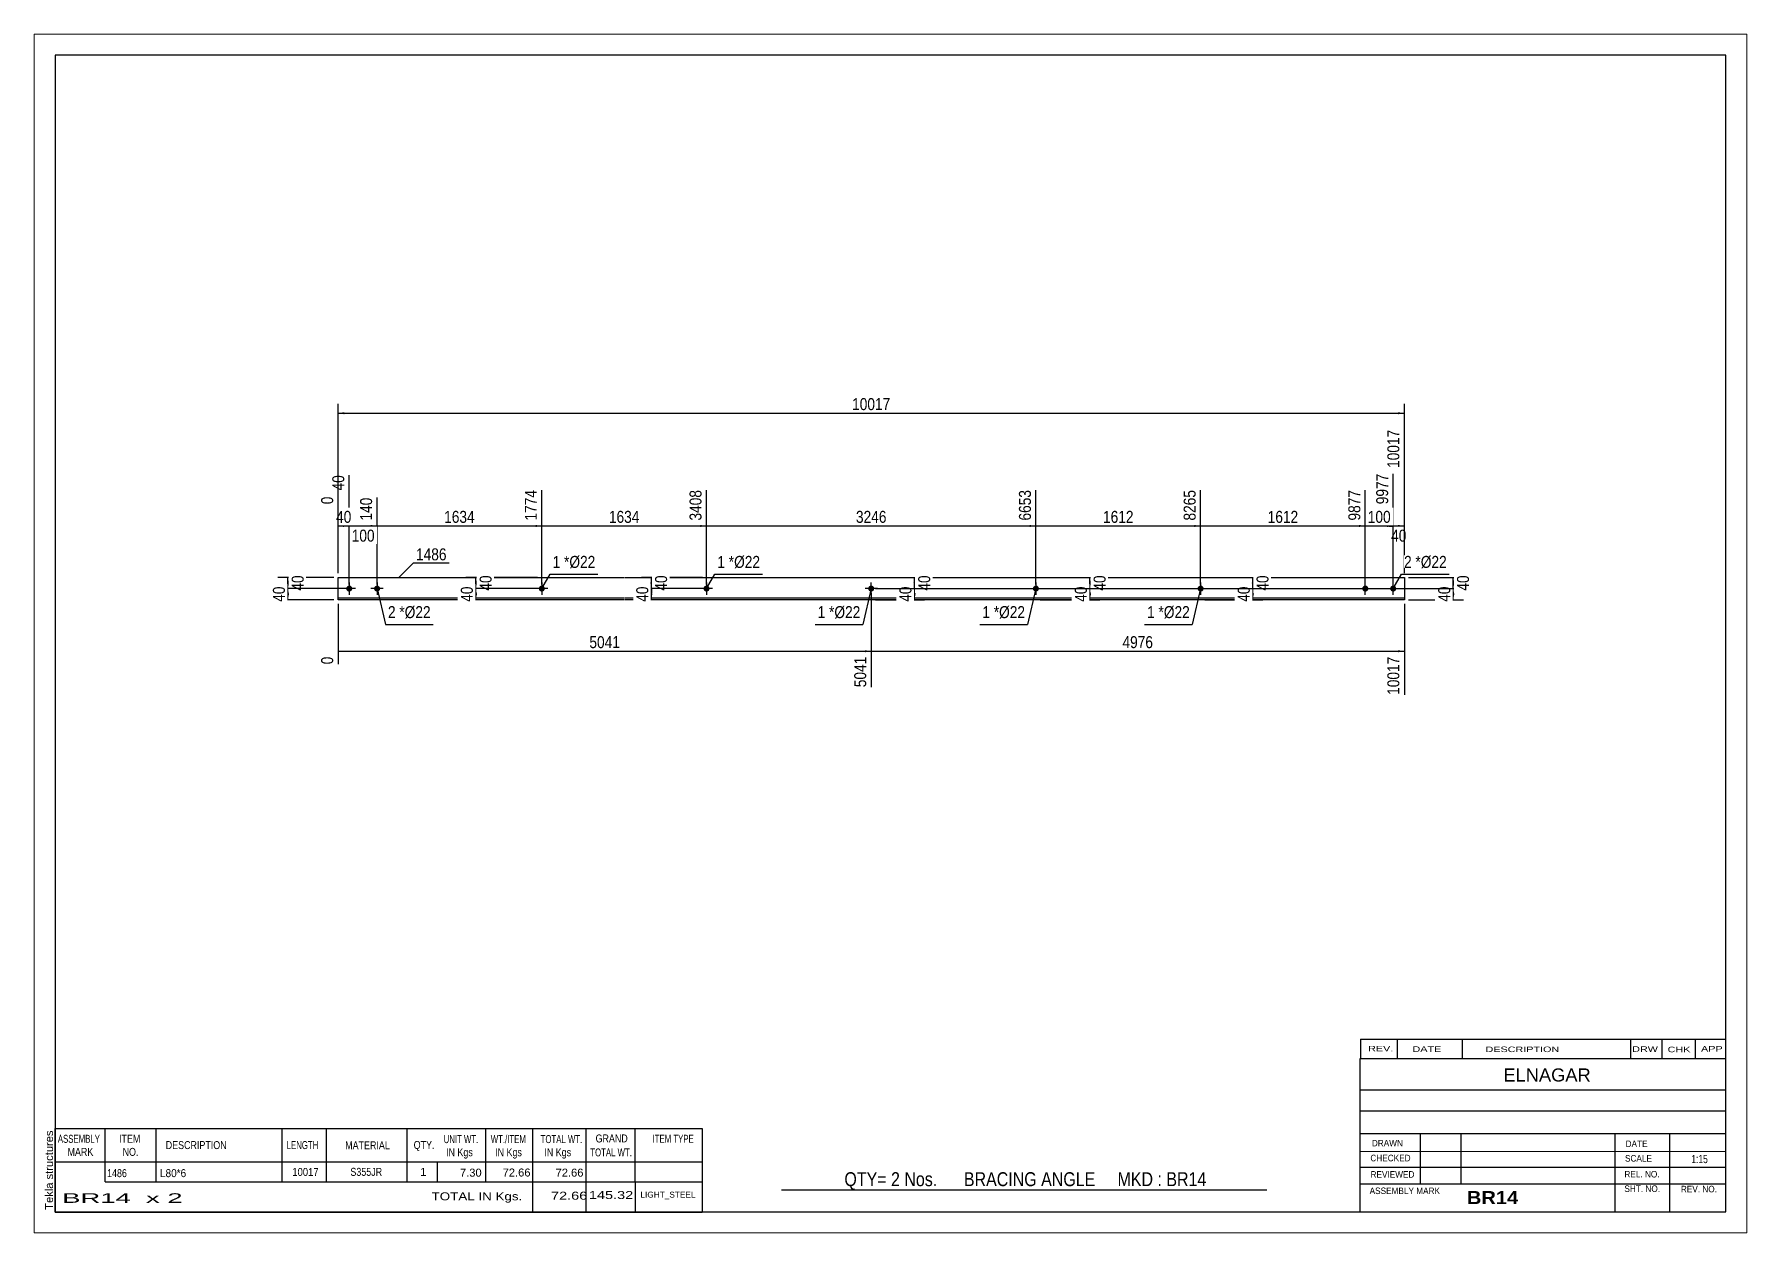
# Paper-space layout 'Layout1' of a CAD drawing. Header units: millimetres. Extents: x 0 to 410, y 0 to 287.
# The model-space entities are those that its viewports show. They can reach past a viewport. Long polylines and large blocks are cut down to what shows.
import ezdxf

# ---------------------------------------------------------------- set-up
doc = ezdxf.new("R2010")
doc.units = ezdxf.units.MM
doc.layers.add('Viewport layer', color=7, linetype='Continuous', plot=False)
doc.styles.add('Arial', font='ARIAL.TTF', dxfattribs={"height": 0.2})
doc.styles.add('Arial Bold', font='ARIALBD.TTF', dxfattribs={"height": 0.2})
doc.styles.add('Arial Narrow', font='ARIALN.TTF', dxfattribs={"height": 0.2})

# ---------------------------------------------------------------- blocks, each defined once
blk = doc.blocks.new('Unknown-629094155-1897')
at = {"color": 5, "linetype": 'Continuous'}
for p, q in [((332.25, 127.75), (-67.75, 127.75)), ((-67.75, 127.75), (-67.75, -149.25)), ((332.25, -149.25), (332.25, 127.75)), ((-67.75, -149.25), (332.25, -149.25))]:
    blk.add_line(p, q, dxfattribs=at)
at = {"color": 174, "linetype": 'Continuous', "style": 'Arial'}
blk.add_text('Tekla structures', height=1.9102, rotation=90, dxfattribs=at).set_placement((-68.25, -148.75))
blk = doc.blocks.new('Bolt-629094155-1280 - 1228')
at = {"linetype": 'Continuous'}
blk.add_hatch(color=3, dxfattribs=at).paths.add_polyline_path([(167.07, 0.73, -1), (167.07, -0.73, -1)])
at = {"color": 3, "linetype": 'Continuous'}
for p, q in [((165.6, 0), (168.53, 0)), ((167.07, 1.47), (167.07, -1.47))]:
    blk.add_line(p, q, dxfattribs=at)
blk = doc.blocks.new('Bolt-629094155-1279 - 1228')
at = {"linetype": 'Continuous'}
blk.add_hatch(color=3, dxfattribs=at).paths.add_polyline_path([(88.2, -0.73, -1), (88.2, 0.73, -1)])
at = {"color": 3, "linetype": 'Continuous'}
for p, q in [((88.2, 1.47), (88.2, -1.47)), ((89.67, 0), (86.73, 0))]:
    blk.add_line(p, q, dxfattribs=at)
blk = doc.blocks.new('Part-629094155-1275 - 1228')
at = {"color": 2, "linetype": 'Continuous'}
for p, q in [((0, -2.67), (0, 2.67)), ((0, 2.67), (29, 2.67)), ((29.1, 2.67), (68.43, 2.67)), ((68.53, 2.67), (107.87, 2.67)), ((107.97, 2.67), (147.3, 2.67)), ((147.4, 2.67), (186.73, 2.67)), ((186.83, 2.67), (226.17, 2.67)), ((226.27, 2.67), (255.27, 2.67)), ((255.27, 2.67), (255.27, -2.67)), ((29, -2.27), (0, -2.27)), ((29, -2.67), (0, -2.67)), ((68.43, -2.27), (29.1, -2.27)), ((68.43, -2.67), (29.1, -2.67)), ((107.87, -2.27), (68.53, -2.27)), ((107.87, -2.67), (68.53, -2.67)), ((147.3, -2.27), (107.97, -2.27)), ((147.3, -2.67), (107.97, -2.67)), ((186.73, -2.27), (147.4, -2.27)), ((186.73, -2.67), (147.4, -2.67)), ((226.17, -2.27), (186.83, -2.27)), ((226.17, -2.67), (186.83, -2.67)), ((255.27, -2.27), (226.27, -2.27)), ((255.27, -2.67), (226.27, -2.67))]:
    blk.add_line(p, q, dxfattribs=at)
blk = doc.blocks.new('Bolt-629094155-1276 - 1228')
at = {"linetype": 'Continuous'}
for points in [[(245.93, 0.73, -1), (245.93, -0.73, -1)], [(252.6, 0.73, -1), (252.6, -0.73, -1)]]:
    blk.add_hatch(color=3, dxfattribs=at).paths.add_polyline_path(points)
at = {"color": 3, "linetype": 'Continuous'}
for p, q in [((244.47, 0), (247.4, 0)), ((245.93, -1.47), (245.93, 1.47)), ((251.13, 0), (254.07, 0)), ((252.6, -1.47), (252.6, 1.47))]:
    blk.add_line(p, q, dxfattribs=at)
blk = doc.blocks.new('Bolt-629094155-1277 - 1228')
at = {"linetype": 'Continuous'}
for points in [[(2.67, -0.73, -1), (2.67, 0.73, -1)], [(9.33, -0.73, -1), (9.33, 0.73, -1)]]:
    blk.add_hatch(color=3, dxfattribs=at).paths.add_polyline_path(points)
at = {"color": 3, "linetype": 'Continuous'}
for p, q in [((2.67, 1.47), (2.67, -1.47)), ((9.33, 1.47), (9.33, -1.47)), ((4.13, 0), (1.2, 0)), ((10.8, 0), (7.87, 0))]:
    blk.add_line(p, q, dxfattribs=at)
blk = doc.blocks.new('Bolt-629094155-1278 - 1228')
at = {"linetype": 'Continuous'}
blk.add_hatch(color=3, dxfattribs=at).paths.add_polyline_path([(48.77, -0.73, -1), (48.77, 0.73, -1)])
at = {"color": 3, "linetype": 'Continuous'}
for p, q in [((48.77, 1.47), (48.77, -1.47)), ((50.23, 0), (47.3, 0))]:
    blk.add_line(p, q, dxfattribs=at)
blk = doc.blocks.new('Bolt-629094155-1281 - 1228')
at = {"linetype": 'Continuous'}
blk.add_hatch(color=3, dxfattribs=at).paths.add_polyline_path([(206.5, 0.73, -1), (206.5, -0.73, -1)])
at = {"color": 3, "linetype": 'Continuous'}
for p, q in [((206.5, 1.47), (206.5, -1.47)), ((205.03, 0), (207.97, 0))]:
    blk.add_line(p, q, dxfattribs=at)
blk = doc.blocks.new('Bolt-629094155-1282 - 1228')
at = {"linetype": 'Continuous'}
blk.add_hatch(color=3, dxfattribs=at).paths.add_polyline_path([(127.63, -0.73, -1), (127.63, 0.73, -1)])
at = {"color": 3, "linetype": 'Continuous'}
for p, q in [((129.1, 0), (126.17, 0)), ((127.63, -1.47), (127.63, 1.47))]:
    blk.add_line(p, q, dxfattribs=at)
blk = doc.blocks.new('StraightDimension-629094155-1344 - 1228')
at = {"linetype": 'Continuous'}
for points in [[(218.75, -1.5), (219, 0), (219.25, -1.5)], [(219.25, -1.17), (219, -2.67), (218.75, -1.17)]]:
    blk.add_hatch(color=7, dxfattribs=at).paths.add_polyline_path(points)
at = {"color": 7, "linetype": 'Continuous'}
for p, q in [((207.5, 0), (221.4, 0)), ((207.5, -2.67), (221.4, -2.67)), ((219, -2.67), (219, 0))]:
    blk.add_line(p, q, dxfattribs=at)
at = {"color": 0}
blk.add_wipeout([(218.85, 1.09), (214.65, 1.09), (214.65, -3.76), (218.85, -3.76)], dxfattribs=at)
at = {"color": 3, "style": 'Arial Narrow'}
blk.add_text('40', height=2.863, rotation=90.0002, dxfattribs=at).set_placement((218.25, -3.16))
blk = doc.blocks.new('StraightDimension-629094155-1392 - 1228')
at = {"linetype": 'Continuous'}
for points in [[(266.75, -1.5), (267, 0), (267.25, -1.5)], [(267.25, -1.17), (267, -2.67), (266.75, -1.17)]]:
    blk.add_hatch(color=7, dxfattribs=at).paths.add_polyline_path(points)
at = {"color": 7, "linetype": 'Continuous'}
for p, q in [((128.63, 0), (269.4, 0)), ((256.27, -2.67), (269.4, -2.67)), ((267, -2.67), (267, 0))]:
    blk.add_line(p, q, dxfattribs=at)
at = {"color": 0}
blk.add_wipeout([(266.85, 1.09), (262.65, 1.09), (262.65, -3.76), (266.85, -3.76)], dxfattribs=at)
at = {"color": 3, "style": 'Arial Narrow'}
blk.add_text('40', height=2.863, rotation=90.0002, dxfattribs=at).set_placement((266.25, -3.16))
blk = doc.blocks.new('StraightDimension-629094155-1334 - 1228')
at = {"linetype": 'Continuous'}
blk.add_hatch(color=7, dxfattribs=at).paths.add_polyline_path([(126.13, -14.75), (127.63, -15), (126.13, -15.25)])
at = {"color": 7, "linetype": 'Continuous'}
for p, q in [((0, -3.67), (0, -18.13)), ((127.63, -1), (127.63, -23.61)), ((0, -15), (127.63, -15))]:
    blk.add_line(p, q, dxfattribs=at)
at = {"color": 0}
blk.add_wipeout([(68.07, -14.85), (68.07, -10.65), (59.56, -10.65), (59.56, -14.85)], dxfattribs=at)
at = {"color": 0, "linetype": 'Continuous'}
for points in [[(-0.6, -15.7), (-4.8, -15.7), (-4.8, -18.73), (-0.6, -18.73)], [(127.03, -15.7), (122.83, -15.7), (122.83, -24.21), (127.03, -24.21)]]:
    blk.add_wipeout(points, dxfattribs=at)
at = {"color": 3, "style": 'Arial Narrow'}
blk.add_text('5041', height=2.863, dxfattribs=at).set_placement((60.16, -14.25))
at = {"color": 3, "linetype": 'Continuous', "style": 'Arial Narrow'}
for s, height, p in [('0', 2.86, (-1.2, -18.13)), ('5041', 2.863, (126.43, -23.61))]:
    blk.add_text(s, height=height, rotation=90.0002, dxfattribs=at).set_placement(p)
blk = doc.blocks.new('StraightDimension-629094155-1351 - 1228')
at = {"linetype": 'Continuous'}
for points in [[(179.75, 1.17), (180, 2.67), (180.25, 1.17)], [(180.25, 1.5), (180, 0), (179.75, 1.5)]]:
    blk.add_hatch(color=7, dxfattribs=at).paths.add_polyline_path(points)
at = {"color": 7, "linetype": 'Continuous'}
for p, q in [((168.07, 2.67), (182.25, 2.67)), ((168.07, 0), (182.25, 0)), ((180, 0), (180, 2.67))]:
    blk.add_line(p, q, dxfattribs=at)
at = {"color": 0}
blk.add_wipeout([(184.35, 3.76), (180.15, 3.76), (180.15, -1.09), (184.35, -1.09)], dxfattribs=at)
at = {"color": 3, "style": 'Arial Narrow'}
blk.add_text('40', height=2.863, rotation=90.0002, dxfattribs=at).set_placement((183.75, -0.49))
blk = doc.blocks.new('StraightDimension-629094155-1352 - 1228')
at = {"linetype": 'Continuous'}
for points in [[(179.75, -1.5), (180, 0), (180.25, -1.5)], [(180.25, -1.17), (180, -2.67), (179.75, -1.17)]]:
    blk.add_hatch(color=7, dxfattribs=at).paths.add_polyline_path(points)
at = {"color": 7, "linetype": 'Continuous'}
for p, q in [((168.07, 0), (182.4, 0)), ((180, -2.67), (180, 0)), ((168.07, -2.67), (182.4, -2.67))]:
    blk.add_line(p, q, dxfattribs=at)
at = {"color": 0}
blk.add_wipeout([(179.85, 1.09), (175.65, 1.09), (175.65, -3.76), (179.85, -3.76)], dxfattribs=at)
at = {"color": 3, "style": 'Arial Narrow'}
blk.add_text('40', height=2.863, rotation=90.0002, dxfattribs=at).set_placement((179.25, -3.16))
blk = doc.blocks.new('StraightDimension-629094155-1360 - 1228')
at = {"linetype": 'Continuous'}
for points in [[(137.75, -1.5), (138, 0), (138.25, -1.5)], [(138.25, -1.17), (138, -2.67), (137.75, -1.17)]]:
    blk.add_hatch(color=7, dxfattribs=at).paths.add_polyline_path(points)
at = {"color": 7, "linetype": 'Continuous'}
for p, q in [((128.63, 0), (140.4, 0)), ((128.63, -2.67), (140.4, -2.67)), ((138, -2.67), (138, 0))]:
    blk.add_line(p, q, dxfattribs=at)
at = {"color": 0}
blk.add_wipeout([(137.85, 1.09), (133.65, 1.09), (133.65, -3.76), (137.85, -3.76)], dxfattribs=at)
at = {"color": 3, "style": 'Arial Narrow'}
blk.add_text('40', height=2.863, rotation=90.0002, dxfattribs=at).set_placement((137.25, -3.16))
blk = doc.blocks.new('StraightDimension-629094155-1296 - 1228')
at = {"linetype": 'Continuous'}
blk.add_hatch(color=7, dxfattribs=at).paths.add_polyline_path([(253.77, 15.25), (255.27, 15), (253.77, 14.75)])
at = {"color": 7, "linetype": 'Continuous'}
for p, q in [((255.27, 3.67), (255.27, 38.04)), ((252.6, 1), (252.6, 27.51)), ((252.6, 15), (255.27, 15))]:
    blk.add_line(p, q, dxfattribs=at)
at = {"color": 0, "linetype": 'Continuous'}
blk.add_wipeout([(254.67, 38.64), (250.47, 38.64), (250.47, 28.3), (254.67, 28.3)], dxfattribs=at)
at = {"color": 0}
blk.add_wipeout([(256.36, 10.65), (256.36, 14.85), (251.51, 14.85), (251.51, 10.65)], dxfattribs=at)
at = {"color": 3, "linetype": 'Continuous', "style": 'Arial Narrow'}
blk.add_text('10017', height=2.863, rotation=90.0002, dxfattribs=at).set_placement((254.07, 28.9))
at = {"color": 3, "style": 'Arial Narrow'}
blk.add_text('40', height=2.863, dxfattribs=at).set_placement((252.11, 11.25))
blk = doc.blocks.new('StraightDimension-629094155-1297 - 1228')
at = {"linetype": 'Continuous'}
blk.add_hatch(color=7, dxfattribs=at).paths.add_polyline_path([(251.1, 15.25), (252.6, 15), (251.1, 14.75)])
at = {"color": 7, "linetype": 'Continuous'}
for p, q in [((252.6, 1), (252.6, 27.51)), ((245.93, 1), (245.93, 23.61)), ((245.93, 15), (252.6, 15))]:
    blk.add_line(p, q, dxfattribs=at)
at = {"color": 0}
blk.add_wipeout([(252.61, 15.15), (252.61, 19.35), (245.92, 19.35), (245.92, 15.15)], dxfattribs=at)
at = {"color": 0, "linetype": 'Continuous'}
blk.add_wipeout([(252, 28.11), (247.8, 28.11), (247.8, 19.6), (252, 19.6)], dxfattribs=at)
at = {"color": 3, "linetype": 'Continuous', "style": 'Arial Narrow'}
blk.add_text('9977', height=2.863, rotation=90.0002, dxfattribs=at).set_placement((251.4, 20.2))
at = {"color": 3, "style": 'Arial Narrow'}
blk.add_text('100', height=2.863, dxfattribs=at).set_placement((246.52, 15.75))
blk = doc.blocks.new('StraightDimension-629094155-1298 - 1228')
at = {"linetype": 'Continuous'}
blk.add_hatch(color=7, dxfattribs=at).paths.add_polyline_path([(244.43, 15.25), (245.93, 15), (244.43, 14.75)])
at = {"color": 7, "linetype": 'Continuous'}
for p, q in [((206.5, 1), (206.5, 23.61)), ((245.93, 1), (245.93, 23.61)), ((206.5, 15), (245.93, 15))]:
    blk.add_line(p, q, dxfattribs=at)
at = {"color": 0, "linetype": 'Continuous'}
blk.add_wipeout([(245.33, 24.21), (241.13, 24.21), (241.13, 15.7), (245.33, 15.7)], dxfattribs=at)
at = {"color": 0}
blk.add_wipeout([(230.47, 15.15), (230.47, 19.35), (221.96, 19.35), (221.96, 15.15)], dxfattribs=at)
at = {"color": 3, "linetype": 'Continuous', "style": 'Arial Narrow'}
blk.add_text('9877', height=2.863, rotation=90.0002, dxfattribs=at).set_placement((244.73, 16.3))
at = {"color": 3, "style": 'Arial Narrow'}
blk.add_text('1612', height=2.863, dxfattribs=at).set_placement((222.56, 15.75))
blk = doc.blocks.new('StraightDimension-629094155-1299 - 1228')
at = {"linetype": 'Continuous'}
blk.add_hatch(color=7, dxfattribs=at).paths.add_polyline_path([(205, 15.25), (206.5, 15), (205, 14.75)])
at = {"color": 7, "linetype": 'Continuous'}
for p, q in [((167.07, 1), (167.07, 23.61)), ((206.5, 1), (206.5, 23.61)), ((167.07, 15), (206.5, 15))]:
    blk.add_line(p, q, dxfattribs=at)
at = {"color": 0, "linetype": 'Continuous'}
blk.add_wipeout([(205.9, 24.21), (201.7, 24.21), (201.7, 15.7), (205.9, 15.7)], dxfattribs=at)
at = {"color": 0}
blk.add_wipeout([(191.04, 15.15), (191.04, 19.35), (182.53, 19.35), (182.53, 15.15)], dxfattribs=at)
at = {"color": 3, "linetype": 'Continuous', "style": 'Arial Narrow'}
blk.add_text('8265', height=2.863, rotation=90.0002, dxfattribs=at).set_placement((205.3, 16.3))
at = {"color": 3, "style": 'Arial Narrow'}
blk.add_text('1612', height=2.863, dxfattribs=at).set_placement((183.13, 15.75))
blk = doc.blocks.new('StraightDimension-629094155-1300 - 1228')
at = {"linetype": 'Continuous'}
blk.add_hatch(color=7, dxfattribs=at).paths.add_polyline_path([(165.57, 15.25), (167.07, 15), (165.57, 14.75)])
at = {"color": 7, "linetype": 'Continuous'}
for p, q in [((88.2, 1), (88.2, 23.61)), ((167.07, 1), (167.07, 23.61)), ((88.2, 15), (167.07, 15))]:
    blk.add_line(p, q, dxfattribs=at)
at = {"color": 0, "linetype": 'Continuous'}
blk.add_wipeout([(166.47, 24.21), (162.27, 24.21), (162.27, 15.7), (166.47, 15.7)], dxfattribs=at)
at = {"color": 0}
blk.add_wipeout([(131.89, 15.15), (131.89, 19.35), (123.38, 19.35), (123.38, 15.15)], dxfattribs=at)
at = {"color": 3, "linetype": 'Continuous', "style": 'Arial Narrow'}
blk.add_text('6653', height=2.863, rotation=90.0002, dxfattribs=at).set_placement((165.87, 16.3))
at = {"color": 3, "style": 'Arial Narrow'}
blk.add_text('3246', height=2.863, dxfattribs=at).set_placement((123.98, 15.75))
blk = doc.blocks.new('StraightDimension-629094155-1301 - 1228')
at = {"linetype": 'Continuous'}
blk.add_hatch(color=7, dxfattribs=at).paths.add_polyline_path([(86.7, 15.25), (88.2, 15), (86.7, 14.75)])
at = {"color": 7, "linetype": 'Continuous'}
for p, q in [((48.77, 1), (48.77, 23.61)), ((88.2, 1), (88.2, 23.61)), ((48.77, 15), (88.2, 15))]:
    blk.add_line(p, q, dxfattribs=at)
at = {"color": 0, "linetype": 'Continuous'}
blk.add_wipeout([(87.6, 24.21), (83.4, 24.21), (83.4, 15.7), (87.6, 15.7)], dxfattribs=at)
at = {"color": 0}
blk.add_wipeout([(72.74, 15.15), (72.74, 19.35), (64.23, 19.35), (64.23, 15.15)], dxfattribs=at)
at = {"color": 3, "linetype": 'Continuous', "style": 'Arial Narrow'}
blk.add_text('3408', height=2.863, rotation=90.0002, dxfattribs=at).set_placement((87, 16.3))
at = {"color": 3, "style": 'Arial Narrow'}
blk.add_text('1634', height=2.863, dxfattribs=at).set_placement((64.83, 15.75))
blk = doc.blocks.new('StraightDimension-629094155-1302 - 1228')
at = {"linetype": 'Continuous'}
blk.add_hatch(color=7, dxfattribs=at).paths.add_polyline_path([(47.27, 15.25), (48.77, 15), (47.27, 14.75)])
at = {"color": 7, "linetype": 'Continuous'}
for p, q in [((9.33, 1), (9.33, 21.78)), ((48.77, 1), (48.77, 23.61)), ((9.33, 15), (48.77, 15))]:
    blk.add_line(p, q, dxfattribs=at)
at = {"color": 0, "linetype": 'Continuous'}
blk.add_wipeout([(48.17, 24.21), (43.97, 24.21), (43.97, 15.7), (48.17, 15.7)], dxfattribs=at)
at = {"color": 0}
blk.add_wipeout([(33.31, 15.15), (33.31, 19.35), (24.79, 19.35), (24.79, 15.15)], dxfattribs=at)
at = {"color": 3, "linetype": 'Continuous', "style": 'Arial Narrow'}
blk.add_text('1774', height=2.863, rotation=90.0002, dxfattribs=at).set_placement((47.57, 16.3))
at = {"color": 3, "style": 'Arial Narrow'}
blk.add_text('1634', height=2.863, dxfattribs=at).set_placement((25.39, 15.75))
blk = doc.blocks.new('StraightDimension-629094155-1367 - 1228')
at = {"linetype": 'Continuous'}
for points in [[(74.75, 1.17), (75, 2.67), (75.25, 1.17)], [(75.25, 1.5), (75, 0), (74.75, 1.5)]]:
    blk.add_hatch(color=7, dxfattribs=at).paths.add_polyline_path(points)
at = {"color": 7, "linetype": 'Continuous'}
for p, q in [((87.2, 2.67), (72.6, 2.67)), ((75, 0), (75, 2.67)), ((87.2, 0), (72.6, 0))]:
    blk.add_line(p, q, dxfattribs=at)
at = {"color": 0}
blk.add_wipeout([(79.35, 3.76), (75.15, 3.76), (75.15, -1.09), (79.35, -1.09)], dxfattribs=at)
at = {"color": 3, "style": 'Arial Narrow'}
blk.add_text('40', height=2.863, rotation=90.0002, dxfattribs=at).set_placement((78.75, -0.49))
blk = doc.blocks.new('StraightDimension-629094155-1303 - 1228')
at = {"linetype": 'Continuous'}
blk.add_hatch(color=7, dxfattribs=at).paths.add_polyline_path([(7.83, 15.25), (9.33, 15), (7.83, 14.75)])
at = {"color": 7, "linetype": 'Continuous'}
for p, q in [((2.67, 1), (2.67, 27.16)), ((9.33, 1), (9.33, 21.78)), ((2.67, 15), (9.33, 15))]:
    blk.add_line(p, q, dxfattribs=at)
at = {"color": 0}
blk.add_wipeout([(9.34, 10.65), (9.34, 14.85), (2.66, 14.85), (2.66, 10.65)], dxfattribs=at)
at = {"color": 0, "linetype": 'Continuous'}
blk.add_wipeout([(8.73, 22.38), (4.53, 22.38), (4.53, 15.7), (8.73, 15.7)], dxfattribs=at)
at = {"color": 3, "linetype": 'Continuous', "style": 'Arial Narrow'}
blk.add_text('140', height=2.863, rotation=90.0002, dxfattribs=at).set_placement((8.13, 16.3))
at = {"color": 3, "style": 'Arial Narrow'}
blk.add_text('100', height=2.863, dxfattribs=at).set_placement((3.26, 11.25))
blk = doc.blocks.new('StraightDimension-629094155-1368 - 1228')
at = {"linetype": 'Continuous'}
for points in [[(74.75, -1.5), (75, 0), (75.25, -1.5)], [(75.25, -1.17), (75, -2.67), (74.75, -1.17)]]:
    blk.add_hatch(color=7, dxfattribs=at).paths.add_polyline_path(points)
at = {"color": 7, "linetype": 'Continuous'}
for p, q in [((87.2, 0), (72.75, 0)), ((87.2, -2.67), (72.75, -2.67)), ((75, -2.67), (75, 0))]:
    blk.add_line(p, q, dxfattribs=at)
at = {"color": 0}
blk.add_wipeout([(74.85, 1.09), (70.65, 1.09), (70.65, -3.76), (74.85, -3.76)], dxfattribs=at)
at = {"color": 3, "style": 'Arial Narrow'}
blk.add_text('40', height=2.863, rotation=90.0002, dxfattribs=at).set_placement((74.25, -3.16))
blk = doc.blocks.new('StraightDimension-629094155-1304 - 1228')
at = {"linetype": 'Continuous'}
blk.add_hatch(color=7, dxfattribs=at).paths.add_polyline_path([(1.17, 15.25), (2.67, 15), (1.17, 14.75)])
at = {"color": 7, "linetype": 'Continuous'}
for p, q in [((2.67, 1), (2.67, 27.16)), ((0, 3.67), (0, 22.03)), ((0, 15), (2.67, 15))]:
    blk.add_line(p, q, dxfattribs=at)
at = {"color": 0, "linetype": 'Continuous'}
blk.add_wipeout([(2.07, 27.76), (-2.13, 27.76), (-2.13, 22.9), (2.07, 22.9)], dxfattribs=at)
at = {"color": 0}
blk.add_wipeout([(3.76, 15.15), (3.76, 19.35), (-1.09, 19.35), (-1.09, 15.15)], dxfattribs=at)
at = {"color": 0, "linetype": 'Continuous'}
blk.add_wipeout([(-0.6, 22.63), (-4.8, 22.63), (-4.8, 19.6), (-0.6, 19.6)], dxfattribs=at)
at = {"color": 3, "linetype": 'Continuous', "style": 'Arial Narrow'}
for s, height, p in [('40', 2.863, (1.47, 23.5)), ('0', 2.86, (-1.2, 20.2))]:
    blk.add_text(s, height=height, rotation=90.0002, dxfattribs=at).set_placement(p)
at = {"color": 3, "style": 'Arial Narrow'}
blk.add_text('40', height=2.863, dxfattribs=at).set_placement((-0.49, 15.75))
blk = doc.blocks.new('StraightDimension-629094155-1333 - 1228')
at = {"linetype": 'Continuous'}
blk.add_hatch(color=7, dxfattribs=at).paths.add_polyline_path([(253.77, -14.75), (255.27, -15), (253.77, -15.25)])
at = {"color": 7, "linetype": 'Continuous'}
for p, q in [((127.63, -1), (127.63, -23.61)), ((255.27, -3.67), (255.27, -25.44)), ((127.63, -15), (255.27, -15))]:
    blk.add_line(p, q, dxfattribs=at)
at = {"color": 0}
blk.add_wipeout([(195.71, -14.85), (195.71, -10.65), (187.19, -10.65), (187.19, -14.85)], dxfattribs=at)
at = {"color": 0, "linetype": 'Continuous'}
blk.add_wipeout([(254.67, -15.7), (250.47, -15.7), (250.47, -26.04), (254.67, -26.04)], dxfattribs=at)
at = {"color": 3, "style": 'Arial Narrow'}
blk.add_text('4976', height=2.863, dxfattribs=at).set_placement((187.79, -14.25))
at = {"color": 3, "linetype": 'Continuous', "style": 'Arial Narrow'}
blk.add_text('10017', height=2.863, rotation=90.0002, dxfattribs=at).set_placement((254.07, -25.44))
blk = doc.blocks.new('StraightDimension-629094155-1343 - 1228')
at = {"linetype": 'Continuous'}
for points in [[(218.75, 1.17), (219, 2.67), (219.25, 1.17)], [(219.25, 1.5), (219, 0), (218.75, 1.5)]]:
    blk.add_hatch(color=7, dxfattribs=at).paths.add_polyline_path(points)
at = {"color": 7, "linetype": 'Continuous'}
for p, q in [((207.5, 2.67), (221.25, 2.67)), ((219, 0), (219, 2.67)), ((207.5, 0), (221.25, 0))]:
    blk.add_line(p, q, dxfattribs=at)
at = {"color": 0}
blk.add_wipeout([(223.35, 3.76), (219.15, 3.76), (219.15, -1.09), (223.35, -1.09)], dxfattribs=at)
at = {"color": 3, "style": 'Arial Narrow'}
blk.add_text('40', height=2.863, rotation=90.0002, dxfattribs=at).set_placement((222.75, -0.49))
blk = doc.blocks.new('StraightDimension-629094155-1359 - 1228')
at = {"linetype": 'Continuous'}
for points in [[(137.75, 1.17), (138, 2.67), (138.25, 1.17)], [(138.25, 1.5), (138, 0), (137.75, 1.5)]]:
    blk.add_hatch(color=7, dxfattribs=at).paths.add_polyline_path(points)
at = {"color": 7, "linetype": 'Continuous'}
for p, q in [((128.63, 2.67), (140.25, 2.67)), ((138, 0), (138, 2.67)), ((128.63, 0), (140.25, 0))]:
    blk.add_line(p, q, dxfattribs=at)
at = {"color": 0}
blk.add_wipeout([(142.35, 3.76), (138.15, 3.76), (138.15, -1.09), (142.35, -1.09)], dxfattribs=at)
at = {"color": 3, "style": 'Arial Narrow'}
blk.add_text('40', height=2.863, rotation=90.0002, dxfattribs=at).set_placement((141.75, -0.49))
blk = doc.blocks.new('StraightDimension-629094155-1375 - 1228')
at = {"linetype": 'Continuous'}
for points in [[(32.75, 1.17), (33, 2.67), (33.25, 1.17)], [(33.25, 1.5), (33, 0), (32.75, 1.5)]]:
    blk.add_hatch(color=7, dxfattribs=at).paths.add_polyline_path(points)
at = {"color": 7, "linetype": 'Continuous'}
for p, q in [((47.77, 2.67), (30.6, 2.67)), ((33, 0), (33, 2.67)), ((47.77, 0), (30.6, 0))]:
    blk.add_line(p, q, dxfattribs=at)
at = {"color": 0}
blk.add_wipeout([(37.35, 3.76), (33.15, 3.76), (33.15, -1.1), (37.35, -1.1)], dxfattribs=at)
at = {"color": 3, "style": 'Arial Narrow'}
blk.add_text('40', height=2.863, rotation=90.0002, dxfattribs=at).set_placement((36.75, -0.49))
blk = doc.blocks.new('StraightDimension-629094155-1376 - 1228')
at = {"linetype": 'Continuous'}
for points in [[(32.75, -1.5), (33, 0), (33.25, -1.5)], [(33.25, -1.17), (33, -2.67), (32.75, -1.17)]]:
    blk.add_hatch(color=7, dxfattribs=at).paths.add_polyline_path(points)
at = {"color": 7, "linetype": 'Continuous'}
for p, q in [((47.77, 0), (30.75, 0)), ((47.77, -2.67), (30.75, -2.67)), ((33, -2.67), (33, 0))]:
    blk.add_line(p, q, dxfattribs=at)
at = {"color": 0}
blk.add_wipeout([(32.85, 1.09), (28.65, 1.09), (28.65, -3.76), (32.85, -3.76)], dxfattribs=at)
at = {"color": 3, "style": 'Arial Narrow'}
blk.add_text('40', height=2.863, rotation=90.0002, dxfattribs=at).set_placement((32.25, -3.16))
blk = doc.blocks.new('StraightDimension-629094155-1383 - 1228')
at = {"linetype": 'Continuous'}
for points in [[(-12.25, 1.17), (-12, 2.67), (-11.75, 1.17)], [(-11.75, 1.5), (-12, 0), (-12.25, 1.5)]]:
    blk.add_hatch(color=7, dxfattribs=at).paths.add_polyline_path(points)
at = {"color": 7, "linetype": 'Continuous'}
for p, q in [((-1, 2.67), (-14.4, 2.67)), ((-12, 0), (-12, 2.67)), ((1.67, 0), (-14.4, 0))]:
    blk.add_line(p, q, dxfattribs=at)
at = {"color": 0}
blk.add_wipeout([(-7.65, 3.76), (-11.85, 3.76), (-11.85, -1.09), (-7.65, -1.09)], dxfattribs=at)
at = {"color": 3, "style": 'Arial Narrow'}
blk.add_text('40', height=2.863, rotation=90.0002, dxfattribs=at).set_placement((-8.25, -0.49))
blk = doc.blocks.new('StraightDimension-629094155-1384 - 1228')
at = {"linetype": 'Continuous'}
for points in [[(-12.25, -1.5), (-12, 0), (-11.75, -1.5)], [(-11.75, -1.17), (-12, -2.67), (-12.25, -1.17)]]:
    blk.add_hatch(color=7, dxfattribs=at).paths.add_polyline_path(points)
at = {"color": 7, "linetype": 'Continuous'}
for p, q in [((1.67, 0), (-14.25, 0)), ((-1, -2.67), (-14.25, -2.67)), ((-12, -2.67), (-12, 0))]:
    blk.add_line(p, q, dxfattribs=at)
at = {"color": 0}
blk.add_wipeout([(-12.15, 1.09), (-16.35, 1.09), (-16.35, -3.76), (-12.15, -3.76)], dxfattribs=at)
at = {"color": 3, "style": 'Arial Narrow'}
blk.add_text('40', height=2.863, rotation=90.0002, dxfattribs=at).set_placement((-12.75, -3.16))
blk = doc.blocks.new('StraightDimension-629094155-1391 - 1228')
at = {"linetype": 'Continuous'}
for points in [[(266.75, 1.17), (267, 2.67), (267.25, 1.17)], [(267.25, 1.5), (267, 0), (266.75, 1.5)]]:
    blk.add_hatch(color=7, dxfattribs=at).paths.add_polyline_path(points)
at = {"color": 7, "linetype": 'Continuous'}
for p, q in [((256.27, 2.67), (269.25, 2.67)), ((267, 0), (267, 2.67)), ((128.63, 0), (269.25, 0))]:
    blk.add_line(p, q, dxfattribs=at)
at = {"color": 0}
blk.add_wipeout([(271.35, 3.76), (267.15, 3.76), (267.15, -1.09), (271.35, -1.09)], dxfattribs=at)
at = {"color": 3, "style": 'Arial Narrow'}
blk.add_text('40', height=2.863, rotation=90.0002, dxfattribs=at).set_placement((270.75, -0.49))
blk = doc.blocks.new('StraightDimension-629094155-1401 - 1228')
at = {"linetype": 'Continuous'}
for points in [[(1.5, 41.75), (0, 42), (1.5, 42.25)], [(253.77, 42.25), (255.27, 42), (253.77, 41.75)]]:
    blk.add_hatch(color=7, dxfattribs=at).paths.add_polyline_path(points)
at = {"color": 7, "linetype": 'Continuous'}
for p, q in [((0, 3.67), (0, 44.25)), ((0, 42), (255.27, 42)), ((255.27, 3.67), (255.27, 44.25))]:
    blk.add_line(p, q, dxfattribs=at)
at = {"color": 0}
blk.add_wipeout([(132.8, 42.15), (132.8, 46.35), (122.46, 46.35), (122.46, 42.15)], dxfattribs=at)
at = {"color": 3, "style": 'Arial Narrow'}
blk.add_text('10017', height=2.863, dxfattribs=at).set_placement((123.06, 42.75))
blk = doc.blocks.new('CBS_BOM-629094155-1932')
at = {"color": 7, "linetype": 'Continuous'}
for p, q in [((-67.78, -137.28), (-67.78, -129.28)), ((-67.78, -129.28), (87.14, -129.28)), ((-55.78, -137.28), (-55.78, -129.28)), ((-43.59, -137.28), (-43.59, -129.28)), ((-13.43, -137.28), (-13.43, -129.28)), ((-2.75, -137.28), (-2.75, -129.28)), ((16.57, -137.28), (16.57, -129.28)), ((35.37, -137.28), (35.37, -129.28)), ((46.58, -137.28), (46.58, -129.28)), ((59.37, -137.28), (59.37, -129.28)), ((71.12, -137.28), (71.12, -129.28)), ((87.14, -129.29), (87.14, -137.27)), ((-67.78, -137.28), (87.14, -137.28)), ((-67.78, -142.08), (-67.78, -137.28)), ((-55.78, -142.08), (-55.78, -137.28)), ((-43.59, -142.08), (-43.59, -137.28)), ((-13.43, -142.08), (-13.43, -137.28)), ((-2.75, -142.08), (-2.75, -137.28)), ((16.57, -142.08), (16.57, -137.28)), ((23.83, -142.08), (23.83, -137.28)), ((35.37, -142.08), (35.37, -137.28)), ((46.58, -142.08), (46.58, -137.28)), ((59.37, -142.08), (59.37, -137.28)), ((71.14, -142.08), (71.14, -137.28)), ((87.14, -137.28), (87.14, -142.08)), ((-67.78, -149.28), (-67.78, -142.1)), ((-55.78, -142.08), (87.14, -142.08)), ((46.58, -149.28), (46.58, -142.1)), ((59.37, -149.28), (59.37, -142.1)), ((71.18, -149.28), (71.18, -142.1)), ((87.14, -142.08), (87.14, -149.28)), ((-67.78, -149.28), (87.14, -149.28))]:
    blk.add_line(p, q, dxfattribs=at)
at = {"color": 3, "linetype": 'Continuous', "style": 'Arial'}
for s, height, width, p in [('ASSEMBLY', 1.91, 0.7, (-67.1, -132.71)), ('ITEM', 1.91, 0.8, (-52.45, -132.71)), ('UNIT WT.', 1.91, 0.7, (25.26, -132.78)), ('WT./ITEM', 1.91, 0.7, (36.55, -132.78)), ('TOTAL WT.', 1.91, 0.7, (48.49, -132.78)), ('GRAND', 1.91, 0.8, (61.64, -132.62)), ('ITEM TYPE', 1.91, 0.7, (75.28, -132.7)), ('MARK', 1.91, 0.8, (-64.78, -135.84)), ('NO.', 1.91, 0.8, (-51.6, -135.84)), ('DESCRIPTION', 1.9102, 0.8, (-41.27, -134.21)), ('LENGTH', 1.91, 0.7, (-12.32, -134.21)), ('MATERIAL', 1.91, 0.8, (1.7, -134.26)), ('QTY.', 1.91, 0.8, (18.09, -134.18)), ('IN Kgs', 1.91, 0.8, (25.84, -135.92)), ('IN Kgs', 1.91, 0.8, (37.59, -135.92)), ('IN Kgs', 1.91, 0.8, (49.38, -135.92)), ('TOTAL WT.', 1.91, 0.7, (60.38, -135.96))]:
    blk.add_text(s, height=height, dxfattribs=dict(at, width=width)).set_placement(p)
at = {"color": 7, "linetype": 'Continuous', "style": 'Arial'}
for s, width, p in [('1486', 0.8, (-55.32, -140.93)), ('L80*6', 0.9, (-42.65, -140.93)), ('10017', 0.85, (-10.97, -140.65)), ('S355JR', 0.8, (2.94, -140.62))]:
    blk.add_text(s, height=1.91, dxfattribs=dict(at, width=width)).set_placement(p)
for s, p in [('1', (19.66, -140.62)), ('7.30', (29.17, -140.81)), ('72.66', (39.39, -140.78)), ('72.66', (52.06, -140.81))]:
    blk.add_text(s, height=1.91, dxfattribs=at).set_placement(p)
at = {"color": 6, "linetype": 'Continuous', "style": 'Arial'}
for s, height, width, p in [('BR14  x 2', 2.292, 2.05, (-66.06, -147.09)), ('TOTAL IN Kgs.', 1.9102, 1.2, (22.38, -146.48)), ('72.66', 1.91, 1.3, (50.97, -146.33)), ('145.32', 1.91, 1.3, (60.04, -146.17))]:
    blk.add_text(s, height=height, dxfattribs=dict(at, width=width)).set_placement(p)
blk.add_text('LIGHT_STEEL', height=1.4135, dxfattribs=at).set_placement((72.39, -145.83))
blk = doc.blocks.new('CBS_CALLOFF-629094155-1933')
at = {"color": 7, "linetype": 'Continuous'}
blk.add_line((106.13, -143.98), (222.36, -144), dxfattribs=at)
at = {"color": 3, "linetype": 'Continuous', "style": 'Arial Narrow'}
blk.add_text('QTY= 2 Nos.      BRACING ANGLE     MKD : BR14', height=3.3405, dxfattribs=at).set_placement((121.21, -143.09))
blk = doc.blocks.new('CBS_NAME_BLOG-629094155-1934')
at = {"color": 7, "linetype": 'Continuous'}
for p, q in [((244.66, -112.5), (332.18, -112.5)), ((244.66, -149.21), (244.66, -112.5)), ((244.66, -120.04), (332.18, -120.04)), ((244.73, -125.09), (332.25, -125.09)), ((244.66, -130.46), (332.18, -130.46)), ((259.18, -142.57), (259.18, -130.47)), ((268.87, -142.54), (268.87, -130.47)), ((305.78, -149.21), (305.78, -130.48)), ((318.83, -149.21), (318.83, -130.47)), ((244.67, -134.76), (332.25, -134.74)), ((244.66, -138.51), (332.18, -138.51)), ((244.66, -142.55), (332.18, -142.55)), ((244.66, -149.25), (332.25, -149.25))]:
    blk.add_line(p, q, dxfattribs=at)
at = {"color": 3, "linetype": 'Continuous', "style": 'Arial'}
blk.add_text('ELNAGAR', height=3.133, dxfattribs=at).set_placement((278.98, -118.03))
at = {"color": 3, "linetype": 'Continuous'}
for s, height, style, width, p in [('DRAWN', 1.566, 'Arial', 0.9, (247.49, -133.57)), ('DATE', 1.566, 'Arial', 0.9, (308.25, -133.73)), ('CHECKED', 1.566, 'Arial', 0.9, (247.14, -137.14)), ('SCALE', 1.566, 'Arial', 0.9, (308.1, -137.21)), ('1:15', 1.957, 'Arial Narrow', 0.9, (323.99, -137.57)), ('ASSEMBLY MARK', 1.5663, 'Arial', 0.9, (246.96, -144.99)), ('REVIEWED', 1.566, 'Arial', 0.9, (247.18, -141.06)), ('SHT. NO.', 1.566, 'Arial', 0.9, (307.96, -144.48)), ('REL. NO.', 1.566, 'Arial', 0.9, (307.96, -141.01)), ('REV. NO.', 1.566, 'Arial', 0.9, (321.48, -144.57)), ('BR14', 3.131, 'Arial Bold', 1.1, (270.24, -147.39))]:
    blk.add_text(s, height=height, dxfattribs=dict(at, style=style, width=width)).set_placement(p)
blk = doc.blocks.new('CBS_REVISION-629094155-1935')
at = {"color": 7, "linetype": 'Continuous'}
for p, q in [((244.74, -107.87), (332.24, -107.87)), ((244.74, -107.87), (244.74, -112.5)), ((253.54, -107.87), (253.54, -112.5)), ((269.13, -107.87), (269.13, -112.44)), ((309.39, -107.87), (309.39, -112.5)), ((316.93, -107.87), (316.93, -112.5)), ((324.88, -107.87), (324.88, -112.5)), ((244.74, -112.5), (332.24, -112.5))]:
    blk.add_line(p, q, dxfattribs=at)
at = {"color": 7, "style": 'Arial Narrow', "width": 1.7}
for s, height, p in [('REV.', 1.326, (246.6, -110.82)), ('DATE', 1.326, (257.23, -110.94)), ('DESCRIPTION', 1.3257, (274.71, -110.99)), ('DRW', 1.326, (309.82, -110.93)), ('CHK', 1.326, (318.31, -111.02)), ('APP', 1.326, (326.31, -110.87))]:
    blk.add_text(s, height=height, dxfattribs=at).set_placement(p)
blk = doc.blocks.new('Mark-629094155-1404 - 1228')
at = {"color": 0}
blk.add_wipeout([(25.96, 6.77), (25.96, 9.77), (18.65, 9.77), (18.65, 6.77)], dxfattribs=at)
blk.add_wipeout([(25.96, 6.77), (25.96, 9.77), (18.65, 9.77), (18.65, 6.77)], dxfattribs=at)
at = {"color": 7, "linetype": 'Continuous'}
for p, q in [((14.52, 2.63), (18.05, 6.17)), ((18.05, 6.17), (26.56, 6.17))]:
    blk.add_line(p, q, dxfattribs=at)
at = {"color": 3, "style": 'Arial Narrow'}
blk.add_text('1486', height=2.863, dxfattribs=at).set_placement((18.65, 6.77))
blk = doc.blocks.new('Mark-629094155-1413 - 1228')
at = {"color": 0}
blk.add_wipeout([(257.03, 4.96), (257.03, 7.96), (255.2, 7.96), (255.2, 4.96)], dxfattribs=at)
blk.add_wipeout([(257.03, 4.96), (257.03, 7.96), (255.2, 7.96), (255.2, 4.96)], dxfattribs=at)
at = {"color": 7, "linetype": 'Continuous'}
blk.add_line((252.6, 0), (254.6, 3.46), dxfattribs=at)
at = {"color": 0}
blk.add_wipeout([(259.21, 4.96), (259.21, 7.96), (257.93, 7.96), (257.93, 4.96)], dxfattribs=at)
blk.add_wipeout([(259.21, 4.96), (259.21, 7.96), (257.93, 7.96), (257.93, 4.96)], dxfattribs=at)
at = {"color": 3, "style": 'Arial Narrow'}
blk.add_text('2', height=2.86, dxfattribs=at).set_placement((255.2, 4.96))
at = {"color": 0}
blk.add_wipeout([(265.42, 4.96), (265.42, 7.96), (259.21, 7.96), (259.21, 4.96)], dxfattribs=at)
blk.add_wipeout([(265.42, 4.96), (265.42, 7.96), (259.21, 7.96), (259.21, 4.96)], dxfattribs=at)
at = {"color": 7, "linetype": 'Continuous'}
blk.add_line((254.6, 3.46), (266.02, 3.46), dxfattribs=at)
at = {"color": 3, "style": 'Arial Narrow'}
for s, height, p in [('*', 2.86, (257.93, 4.96)), ('Ø22', 2.863, (259.21, 4.96))]:
    blk.add_text(s, height=height, dxfattribs=at).set_placement(p)
blk = doc.blocks.new('Mark-629094155-1414 - 1228')
at = {"color": 0}
blk.add_wipeout([(13.76, -7.06), (13.76, -4.06), (11.93, -4.06), (11.93, -7.06)], dxfattribs=at)
blk.add_wipeout([(13.76, -7.06), (13.76, -4.06), (11.93, -4.06), (11.93, -7.06)], dxfattribs=at)
at = {"color": 7, "linetype": 'Continuous'}
blk.add_line((9.33, 0), (11.33, -8.56), dxfattribs=at)
at = {"color": 0}
blk.add_wipeout([(15.94, -7.06), (15.94, -4.06), (14.66, -4.06), (14.66, -7.06)], dxfattribs=at)
blk.add_wipeout([(15.94, -7.06), (15.94, -4.06), (14.66, -4.06), (14.66, -7.06)], dxfattribs=at)
at = {"color": 3, "style": 'Arial Narrow'}
blk.add_text('2', height=2.86, dxfattribs=at).set_placement((11.93, -7.06))
at = {"color": 0}
blk.add_wipeout([(22.15, -7.06), (22.15, -4.06), (15.94, -4.06), (15.94, -7.06)], dxfattribs=at)
blk.add_wipeout([(22.15, -7.06), (22.15, -4.06), (15.94, -4.06), (15.94, -7.06)], dxfattribs=at)
at = {"color": 7, "linetype": 'Continuous'}
blk.add_line((11.33, -8.56), (22.75, -8.56), dxfattribs=at)
at = {"color": 3, "style": 'Arial Narrow'}
for s, height, p in [('Ø22', 2.863, (15.94, -7.06)), ('*', 2.86, (14.66, -7.06))]:
    blk.add_text(s, height=height, dxfattribs=at).set_placement(p)
blk = doc.blocks.new('Mark-629094155-1415 - 1228')
at = {"color": 0}
blk.add_wipeout([(53.19, 4.96), (53.19, 7.96), (51.37, 7.96), (51.37, 4.96)], dxfattribs=at)
blk.add_wipeout([(53.19, 4.96), (53.19, 7.96), (51.37, 7.96), (51.37, 4.96)], dxfattribs=at)
at = {"color": 7, "linetype": 'Continuous'}
blk.add_line((48.77, 0), (50.77, 3.46), dxfattribs=at)
at = {"color": 0}
blk.add_wipeout([(55.37, 4.96), (55.37, 7.96), (54.09, 7.96), (54.09, 4.96)], dxfattribs=at)
blk.add_wipeout([(55.37, 4.96), (55.37, 7.96), (54.09, 7.96), (54.09, 4.96)], dxfattribs=at)
at = {"color": 3, "style": 'Arial Narrow'}
blk.add_text('1', height=2.86, dxfattribs=at).set_placement((51.37, 4.96))
at = {"color": 0}
blk.add_wipeout([(61.59, 4.96), (61.59, 7.96), (55.37, 7.96), (55.37, 4.96)], dxfattribs=at)
blk.add_wipeout([(61.59, 4.96), (61.59, 7.96), (55.37, 7.96), (55.37, 4.96)], dxfattribs=at)
at = {"color": 7, "linetype": 'Continuous'}
blk.add_line((50.77, 3.46), (62.19, 3.46), dxfattribs=at)
at = {"color": 3, "style": 'Arial Narrow'}
for s, height, p in [('*', 2.86, (54.09, 4.96)), ('Ø22', 2.863, (55.37, 4.96))]:
    blk.add_text(s, height=height, dxfattribs=at).set_placement(p)
blk = doc.blocks.new('Mark-629094155-1416 - 1228')
at = {"color": 0}
blk.add_wipeout([(92.63, 4.96), (92.63, 7.96), (90.8, 7.96), (90.8, 4.96)], dxfattribs=at)
blk.add_wipeout([(92.63, 4.96), (92.63, 7.96), (90.8, 7.96), (90.8, 4.96)], dxfattribs=at)
at = {"color": 7, "linetype": 'Continuous'}
blk.add_line((88.2, 0), (90.2, 3.46), dxfattribs=at)
at = {"color": 0}
blk.add_wipeout([(94.81, 4.96), (94.81, 7.96), (93.53, 7.96), (93.53, 4.96)], dxfattribs=at)
blk.add_wipeout([(94.81, 4.96), (94.81, 7.96), (93.53, 7.96), (93.53, 4.96)], dxfattribs=at)
at = {"color": 3, "style": 'Arial Narrow'}
blk.add_text('1', height=2.86, dxfattribs=at).set_placement((90.8, 4.96))
at = {"color": 0}
blk.add_wipeout([(101.02, 4.96), (101.02, 7.96), (94.81, 7.96), (94.81, 4.96)], dxfattribs=at)
blk.add_wipeout([(101.02, 4.96), (101.02, 7.96), (94.81, 7.96), (94.81, 4.96)], dxfattribs=at)
at = {"color": 7, "linetype": 'Continuous'}
blk.add_line((90.2, 3.46), (101.62, 3.46), dxfattribs=at)
at = {"color": 3, "style": 'Arial Narrow'}
for s, height, p in [('*', 2.86, (93.53, 4.96)), ('Ø22', 2.863, (94.81, 4.96))]:
    blk.add_text(s, height=height, dxfattribs=at).set_placement(p)
blk = doc.blocks.new('Mark-629094155-1417 - 1228')
at = {"color": 0}
blk.add_wipeout([(156.08, -7.06), (156.08, -4.06), (154.25, -4.06), (154.25, -7.06)], dxfattribs=at)
blk.add_wipeout([(156.08, -7.06), (156.08, -4.06), (154.25, -4.06), (154.25, -7.06)], dxfattribs=at)
blk.add_wipeout([(158.25, -7.06), (158.25, -4.06), (156.98, -4.06), (156.98, -7.06)], dxfattribs=at)
blk.add_wipeout([(158.25, -7.06), (158.25, -4.06), (156.98, -4.06), (156.98, -7.06)], dxfattribs=at)
at = {"color": 3, "style": 'Arial Narrow'}
blk.add_text('1', height=2.86, dxfattribs=at).set_placement((154.25, -7.06))
at = {"color": 0}
blk.add_wipeout([(164.47, -7.06), (164.47, -4.06), (158.25, -4.06), (158.25, -7.06)], dxfattribs=at)
blk.add_wipeout([(164.47, -7.06), (164.47, -4.06), (158.25, -4.06), (158.25, -7.06)], dxfattribs=at)
at = {"color": 7, "linetype": 'Continuous'}
for p in [(167.07, 0), (153.65, -8.56)]:
    blk.add_line(p, (165.07, -8.56), dxfattribs=at)
at = {"color": 3, "style": 'Arial Narrow'}
for s, height, p in [('Ø22', 2.863, (158.25, -7.06)), ('*', 2.86, (156.98, -7.06))]:
    blk.add_text(s, height=height, dxfattribs=at).set_placement(p)
blk = doc.blocks.new('Mark-629094155-1418 - 1228')
at = {"color": 0}
blk.add_wipeout([(195.51, -7.06), (195.51, -4.06), (193.68, -4.06), (193.68, -7.06)], dxfattribs=at)
blk.add_wipeout([(195.51, -7.06), (195.51, -4.06), (193.68, -4.06), (193.68, -7.06)], dxfattribs=at)
blk.add_wipeout([(197.69, -7.06), (197.69, -4.06), (196.41, -4.06), (196.41, -7.06)], dxfattribs=at)
blk.add_wipeout([(197.69, -7.06), (197.69, -4.06), (196.41, -4.06), (196.41, -7.06)], dxfattribs=at)
at = {"color": 3, "style": 'Arial Narrow'}
blk.add_text('1', height=2.86, dxfattribs=at).set_placement((193.68, -7.06))
at = {"color": 0}
blk.add_wipeout([(203.9, -7.06), (203.9, -4.06), (197.69, -4.06), (197.69, -7.06)], dxfattribs=at)
blk.add_wipeout([(203.9, -7.06), (203.9, -4.06), (197.69, -4.06), (197.69, -7.06)], dxfattribs=at)
at = {"color": 7, "linetype": 'Continuous'}
for p in [(206.5, 0), (193.08, -8.56)]:
    blk.add_line(p, (204.5, -8.56), dxfattribs=at)
at = {"color": 3, "style": 'Arial Narrow'}
for s, height, p in [('Ø22', 2.863, (197.69, -7.06)), ('*', 2.86, (196.41, -7.06))]:
    blk.add_text(s, height=height, dxfattribs=at).set_placement(p)
blk = doc.blocks.new('Mark-629094155-1419 - 1228')
at = {"color": 0}
blk.add_wipeout([(116.64, -7.06), (116.64, -4.06), (114.81, -4.06), (114.81, -7.06)], dxfattribs=at)
blk.add_wipeout([(116.64, -7.06), (116.64, -4.06), (114.81, -4.06), (114.81, -7.06)], dxfattribs=at)
blk.add_wipeout([(118.82, -7.06), (118.82, -4.06), (117.54, -4.06), (117.54, -7.06)], dxfattribs=at)
blk.add_wipeout([(118.82, -7.06), (118.82, -4.06), (117.54, -4.06), (117.54, -7.06)], dxfattribs=at)
at = {"color": 3, "style": 'Arial Narrow'}
blk.add_text('1', height=2.86, dxfattribs=at).set_placement((114.81, -7.06))
at = {"color": 0}
blk.add_wipeout([(125.03, -7.06), (125.03, -4.06), (118.82, -4.06), (118.82, -7.06)], dxfattribs=at)
blk.add_wipeout([(125.03, -7.06), (125.03, -4.06), (118.82, -4.06), (118.82, -7.06)], dxfattribs=at)
at = {"color": 7, "linetype": 'Continuous'}
for p in [(127.63, 0), (114.21, -8.56)]:
    blk.add_line(p, (125.63, -8.56), dxfattribs=at)
at = {"color": 3, "style": 'Arial Narrow'}
for s, height, p in [('Ø22', 2.863, (118.82, -7.06)), ('*', 2.86, (117.54, -7.06))]:
    blk.add_text(s, height=height, dxfattribs=at).set_placement(p)

msp = doc.modelspace()

# ---------------------------------------------------------------- block references
for name in ['Unknown-629094155-1897', 'Part-629094155-1275 - 1228', 'Bolt-629094155-1277 - 1228', 'Bolt-629094155-1278 - 1228', 'Bolt-629094155-1279 - 1228', 'Bolt-629094155-1282 - 1228', 'Bolt-629094155-1280 - 1228', 'Bolt-629094155-1281 - 1228', 'Bolt-629094155-1276 - 1228', 'CBS_REVISION-629094155-1935', 'CBS_NAME_BLOG-629094155-1934', 'CBS_BOM-629094155-1932', 'CBS_CALLOFF-629094155-1933']:
    msp.add_blockref(name, (0, 0))

# ---------------------------------------------------------------- next in the draw order: block references
msp.add_blockref('StraightDimension-629094155-1344 - 1228', (0, 0))

# ---------------------------------------------------------------- next in the draw order: block references
msp.add_blockref('StraightDimension-629094155-1392 - 1228', (0, 0))

# ---------------------------------------------------------------- next in the draw order: block references
for name in ['StraightDimension-629094155-1296 - 1228', 'StraightDimension-629094155-1351 - 1228', 'StraightDimension-629094155-1334 - 1228']:
    msp.add_blockref(name, (0, 0))

# ---------------------------------------------------------------- next in the draw order: block references
for name in ['StraightDimension-629094155-1297 - 1228', 'StraightDimension-629094155-1360 - 1228', 'StraightDimension-629094155-1352 - 1228']:
    msp.add_blockref(name, (0, 0))

# ---------------------------------------------------------------- next in the draw order: block references
msp.add_blockref('StraightDimension-629094155-1298 - 1228', (0, 0))

# ---------------------------------------------------------------- next in the draw order: block references
msp.add_blockref('StraightDimension-629094155-1299 - 1228', (0, 0))

# ---------------------------------------------------------------- next in the draw order: block references
msp.add_blockref('StraightDimension-629094155-1300 - 1228', (0, 0))

# ---------------------------------------------------------------- next in the draw order: block references
for name in ['StraightDimension-629094155-1301 - 1228', 'StraightDimension-629094155-1333 - 1228']:
    msp.add_blockref(name, (0, 0))

# ---------------------------------------------------------------- next in the draw order: block references
for name in ['StraightDimension-629094155-1302 - 1228', 'StraightDimension-629094155-1367 - 1228', 'StraightDimension-629094155-1359 - 1228', 'StraightDimension-629094155-1343 - 1228']:
    msp.add_blockref(name, (0, 0))

# ---------------------------------------------------------------- next in the draw order: block references
for name in ['StraightDimension-629094155-1303 - 1228', 'StraightDimension-629094155-1375 - 1228', 'StraightDimension-629094155-1368 - 1228', 'StraightDimension-629094155-1391 - 1228']:
    msp.add_blockref(name, (0, 0))

# ---------------------------------------------------------------- next in the draw order: block references
for name in ['StraightDimension-629094155-1304 - 1228', 'StraightDimension-629094155-1376 - 1228', 'Mark-629094155-1419 - 1228', 'Mark-629094155-1417 - 1228', 'Mark-629094155-1414 - 1228', 'Mark-629094155-1418 - 1228']:
    msp.add_blockref(name, (0, 0))

# ---------------------------------------------------------------- next in the draw order: block references
msp.add_blockref('StraightDimension-629094155-1383 - 1228', (0, 0))

# ---------------------------------------------------------------- next in the draw order: block references
for name in ['StraightDimension-629094155-1401 - 1228', 'StraightDimension-629094155-1384 - 1228']:
    msp.add_blockref(name, (0, 0))

# ---------------------------------------------------------------- next in the draw order: block references
for name in ['Mark-629094155-1404 - 1228', 'Mark-629094155-1415 - 1228', 'Mark-629094155-1416 - 1228', 'Mark-629094155-1413 - 1228']:
    msp.add_blockref(name, (0, 0))

psp = doc.layouts.get("Layout1")

# ---------------------------------------------------------------- viewports
at = {"layer": 'Viewport layer', "view_target_point": (132.25, -10.75)}
psp.add_viewport(center=(205, 143.5), size=(410, 287), view_center_point=(0, 0), view_height=287, dxfattribs=at)

doc.saveas('drawing.dxf')
